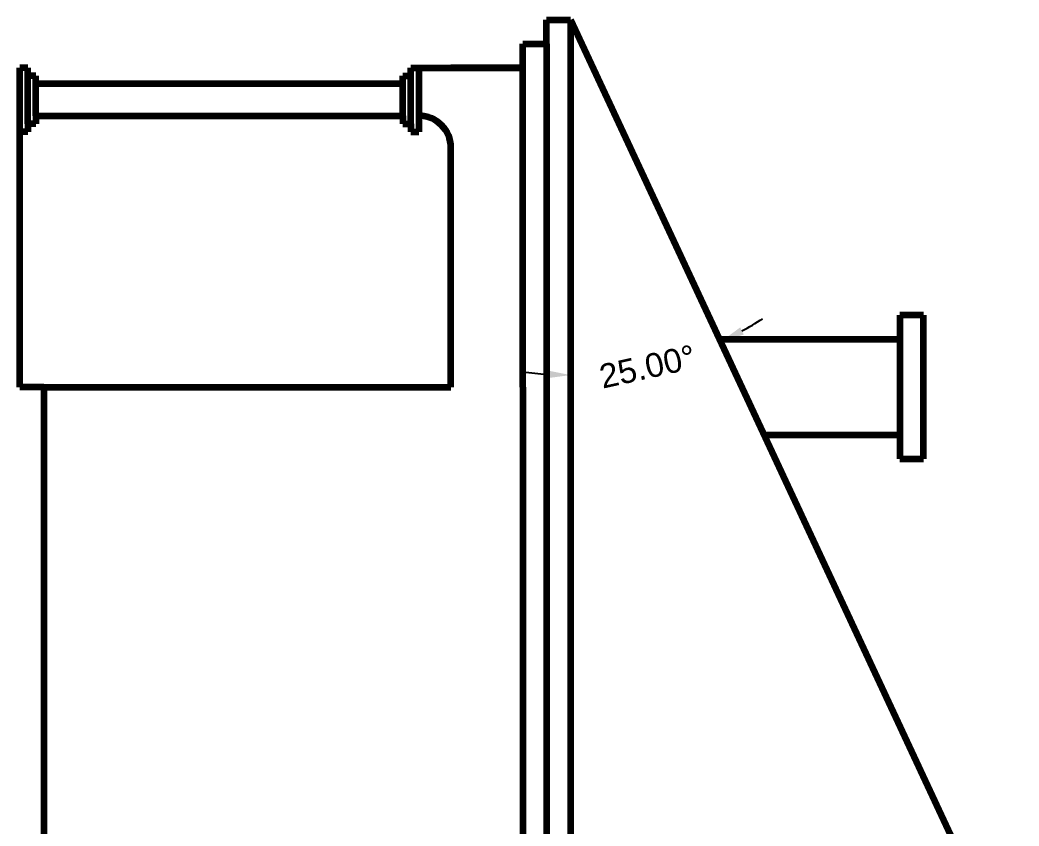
# Model space of a CAD drawing. Header units: millimetres. Extents: x 1315 to 1720, y -131 to -50.
# Drawn here: x 1558.87 to 1565.13, y -67.75 to -62.7 of the extents above; entities that cross this region are included whole.
import ezdxf

# ---------------------------------------------------------------- set-up
doc = ezdxf.new("R2010")
doc.units = ezdxf.units.MM
doc.layers.add('Alçados', color=50, linetype='Continuous')
doc.styles.get("Standard").update_dxf_attribs({"font": 'ARIALUNI.TTF', "height": 0.22})
doc.dimstyles.get("Standard").update_dxf_attribs({"dimtxt": 0.15, "dimasz": 0.15, "dimexe": 0.0625, "dimexo": 0.0625, "dimgap": 0.0625, "dimtad": 0, "dimzin": 0, "dimdsep": 46, "dimtxsty": 'Standard', "dimcen": 2.5, "dimclrd": 256, "dimclre": 256, "dimclrt": 256, "dimazin": 0, "dimtfac": 1, "dimtofl": 0, "dimtmove": 0, "dimatfit": 3, "dimfxl": 0.0625, "dimfxlon": 1, "dimtolj": 1, "dimtzin": 0, "dimlwd": -1, "dimlwe": -1, "dimarcsym": 0})

# ---------------------------------------------------------------- blocks, each defined once
blk = doc.blocks.new('*D153')
at = {"layer": 'Alçados', "ltscale": 0.05, "transparency": 16777216}
for start, end in [(298.86355, 302.7271), (262.2729, 266.13645)]:
    blk.add_arc((1562.3234, -62.6965), 2.2249, start, end, dxfattribs=at)
at = {"layer": 'Alçados', "lineweight": 100, "ltscale": 0.05, "transparency": 16777216}
for points in [[(1563.4087, -64.6673), (1563.3861, -64.6227), (1563.2637, -64.713)], [(1562.1743, -64.8914), (1562.1726, -64.9414), (1562.3234, -64.9214)]]:
    blk.add_solid(points, dxfattribs=at)
at = {"layer": 'Defpoints', "color": 0, "lineweight": 100, "ltscale": 0.05, "transparency": 16777216}
for p in [(1562.3234, -62.6965), (1562.3234, -62.6965), (1562.6459, -64.8979), (1565.1334, -68.7226), (1562.3234, -84.2965)]:
    blk.add_point(p, dxfattribs=at)
at = {"layer": 'Alçados', "lineweight": 100, "ltscale": 0.05, "transparency": 16777216, "insert": (1562.805, -64.8687), "char_height": 0.15, "attachment_point": 5, "rotation": 12.5}
blk.add_mtext('\\A1;25.00°', dxfattribs=at)
blk = doc.blocks.new('*D154')
at = {"layer": 'Alçados', "ltscale": 0.05, "transparency": 16777216}
for start, end in [(81.6657, 88.24905), (66.75095, 73.3343)]:
    blk.add_arc((1562.3234, -84.2965), 4.9086, start, end, dxfattribs=at)
at = {"layer": 'Alçados', "lineweight": 100, "ltscale": 0.05, "transparency": 16777216}
for points in [[(1562.473, -79.4152), (1562.4738, -79.3652), (1562.3234, -79.3879)], [(1564.2712, -79.7637), (1564.2507, -79.8093), (1564.3979, -79.8478)]]:
    blk.add_solid(points, dxfattribs=at)
at = {"layer": 'Defpoints', "color": 0, "lineweight": 100, "ltscale": 0.05, "transparency": 16777216}
for p in [(1562.3234, -62.6965), (1565.1334, -78.2705), (1563.7312, -79.5942), (1562.3234, -84.2965), (1562.3234, -84.2965)]:
    blk.add_point(p, dxfattribs=at)
at = {"layer": 'Alçados', "lineweight": 100, "ltscale": 0.05, "transparency": 16777216, "insert": (1563.3858, -79.5043), "char_height": 0.15, "attachment_point": 5, "rotation": 347.5}
blk.add_mtext('\\A1;25.00°', dxfattribs=at)

msp = doc.modelspace()

# ---------------------------------------------------------------- linework, layer by layer
at = {"layer": 'Alçados', "lineweight": 100, "ltscale": 0.05}
for p, q in [((1562.1734, -62.8465), (1562.1734, -62.6965)), ((1562.1734, -62.6965), (1562.3234, -62.6965)), ((1562.3234, -62.6965), (1562.3234, -84.2965)), ((1562.3234, -62.6965), (1565.1334, -68.7226)), ((1562.0234, -62.9965), (1562.0234, -62.8465)), ((1562.0234, -62.8465), (1562.1734, -62.8465)), ((1562.1734, -62.8465), (1562.1734, -84.1465)), ((1558.8734, -64.9965), (1558.8734, -62.9965)), ((1558.9234, -62.9965), (1558.8734, -62.9965)), ((1558.8734, -63.3965), (1558.8734, -62.9965)), ((1558.9234, -63.0465), (1558.9234, -62.9965)), ((1561.3234, -63.0465), (1561.3234, -62.9965)), ((1561.3234, -62.9965), (1561.3734, -62.9965)), ((1561.3734, -62.9965), (1562.0234, -62.9965)), ((1561.3734, -62.9965), (1561.3734, -63.3965)), ((1562.0234, -62.9965), (1561.5734, -62.9965)), ((1562.0234, -64.9965), (1562.0234, -62.9965)), ((1558.9734, -63.0465), (1558.9234, -63.0465)), ((1558.9234, -63.3465), (1558.9234, -63.0465)), ((1558.9734, -63.0965), (1558.9734, -63.0465)), ((1558.9734, -63.2965), (1558.9734, -63.0715)), ((1561.2734, -63.0965), (1558.9734, -63.0965)), ((1561.2734, -63.0965), (1561.2734, -63.0465)), ((1561.2734, -63.0465), (1561.3234, -63.0465)), ((1561.2734, -63.2965), (1561.2734, -63.0965)), ((1561.3234, -63.3465), (1561.3234, -63.0465)), ((1558.9734, -63.3465), (1558.9234, -63.3465)), ((1558.9234, -63.3465), (1558.9234, -63.3965)), ((1558.9734, -63.2965), (1561.2734, -63.2965)), ((1558.9734, -63.2965), (1558.9734, -63.3465)), ((1561.2734, -63.2965), (1561.2734, -63.3465)), ((1561.2734, -63.3465), (1561.3234, -63.3465)), ((1561.3234, -63.3465), (1561.3234, -63.3965)), ((1558.9234, -63.3965), (1558.8734, -63.3965)), ((1561.3234, -63.3965), (1561.3734, -63.3965)), ((1561.5734, -64.9965), (1561.5734, -63.4965)), ((1564.5358, -64.5465), (1564.3858, -64.5465)), ((1564.3858, -64.5465), (1564.3858, -65.2965)), ((1564.5358, -64.6965), (1564.5358, -64.5465)), ((1563.256, -64.6965), (1564.3858, -64.6965)), ((1564.5358, -65.2965), (1564.5358, -64.6965)), ((1558.9234, -64.9965), (1558.8734, -64.9965)), ((1559.0234, -64.9965), (1558.9234, -64.9965)), ((1559.0234, -64.9965), (1559.0234, -79.1465)), ((1559.0234, -64.9965), (1561.5734, -64.9965)), ((1562.0234, -64.9965), (1562.0234, -79.1465)), ((1563.5358, -65.2965), (1564.3858, -65.2965)), ((1564.3858, -65.2965), (1564.3858, -65.4465)), ((1564.5358, -65.4465), (1564.5358, -65.2965)), ((1564.3858, -65.4465), (1564.5358, -65.4465))]:
    msp.add_line(p, q, dxfattribs=at)
msp.add_arc((1561.3734, -63.4965), 0.2, 0, 90, dxfattribs=at)

# ---------------------------------------------------------------- dimensions: what is measured, and where the dimension line sits
for base, line1, line2, picture, middle in [((1562.6459, -64.8979), ((1562.3234, -62.6965), (1565.1334, -68.7226)), ((1562.3234, -62.6965), (1562.3234, -84.2965)), '*D153', (1562.805, -64.8687)), ((1563.7312, -79.5942), ((1562.3234, -62.6965), (1562.3234, -84.2965)), ((1562.3234, -84.2965), (1565.1334, -78.2705)), '*D154', (1563.3858, -79.5043))]:
    dim = msp.add_angular_dim_2l(base=base, line1=line1, line2=line2, dimstyle='Standard', dxfattribs=at)
    dim.commit()
    dim.dimension.update_dxf_attribs({"geometry": picture, "text_midpoint": middle})

doc.saveas('drawing.dxf')
